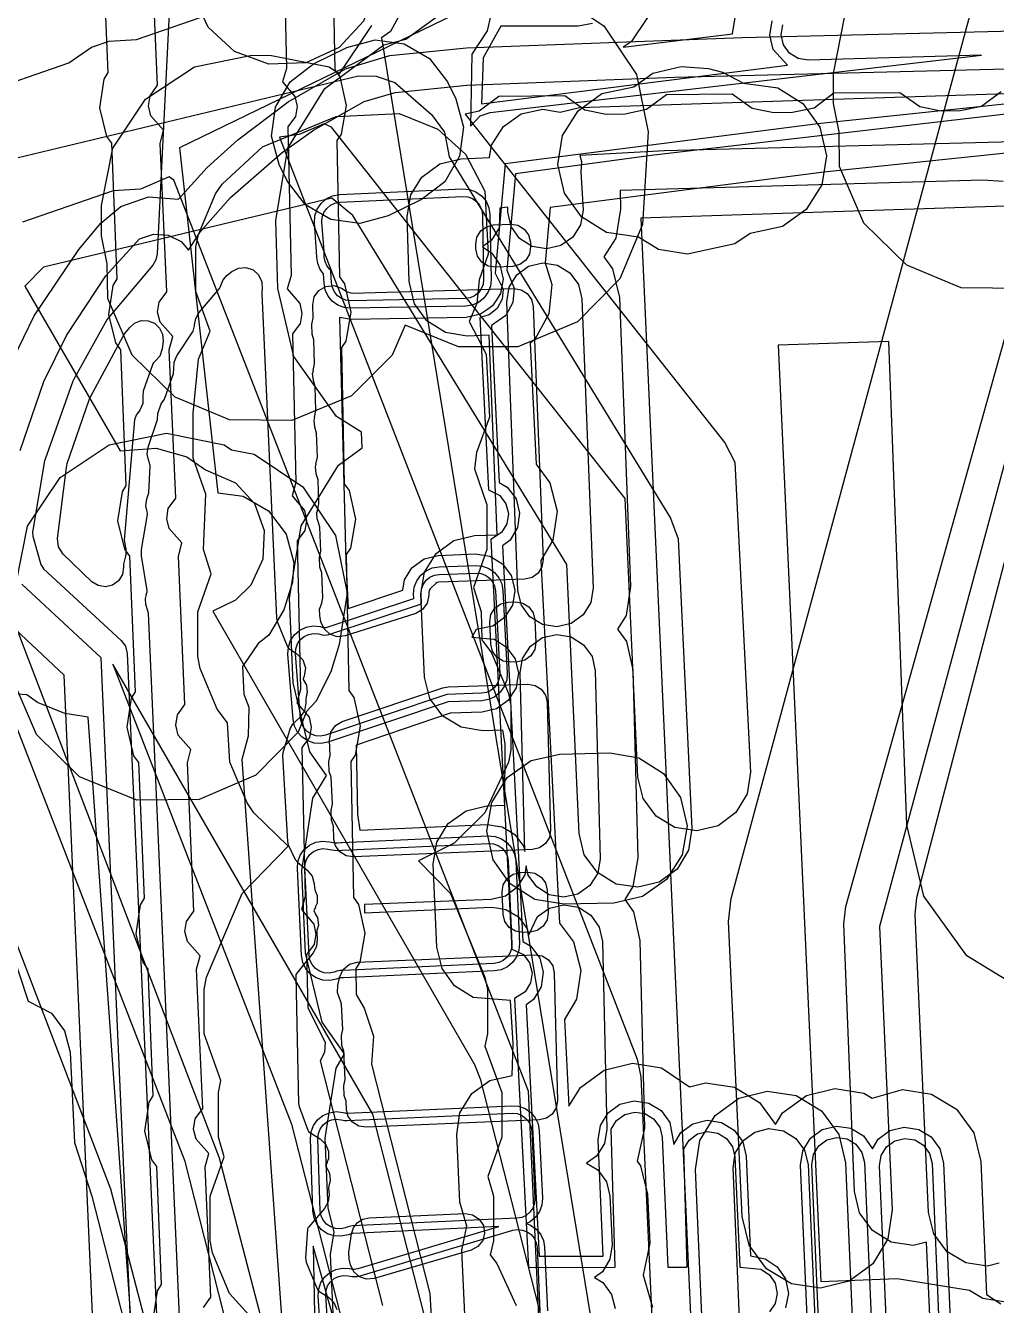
# Model space of a CAD drawing. Header units: metres. Extents: x 17722 to 17999, y 13535 to 15917.
# Drawn here: x 17944.55 to 17970.37, y 13678.85 to 13712.92 of the extents above; entities that cross this region are included whole.
import ezdxf

# ---------------------------------------------------------------- set-up
doc = ezdxf.new("R2010")
doc.units = ezdxf.units.M
doc.layers.add('AI_GREENING_EXCLUSIONS', color=1, linetype='Continuous')
doc.layers.add('AI_GREENING_LAWN', color=82, linetype='Continuous')

msp = doc.modelspace()

# ---------------------------------------------------------------- linework, layer by layer
at = {"layer": 'AI_GREENING_EXCLUSIONS'}
for points in [[(17968.879, 13672.511), (17968.515, 13680.531), (17968.155, 13680.444), (17967.577, 13680.536), (17967.078, 13680.841), (17966.734, 13681.315), (17966.597, 13681.884), (17966.315, 13689.008), (17966.369, 13689.471), (17975.314, 13721.485)], [(17962.727, 13716.504), (17948.638, 13709.661), (17949.659, 13700.482), (17950.332, 13700.392), (17951.007, 13700.001), (17951.481, 13699.381), (17951.682, 13698.626), (17951.647, 13698.104), (17951.412, 13697.364), (17951.02, 13696.689), (17950.73, 13696.467), (17950.318, 13695.854), (17950.35, 13695.118), (17950.481, 13694.779), (17950.464, 13693.999), (17950.302, 13693.379), (17952.848, 13657.477)], [(17962.727, 13716.504), (17948.638, 13709.661), (17949.659, 13700.482), (17950.332, 13700.392), (17951.007, 13700.001), (17951.481, 13699.381), (17951.682, 13698.626), (17951.647, 13698.104), (17951.412, 13697.364), (17951.02, 13696.689), (17950.73, 13696.467), (17950.318, 13695.854), (17950.35, 13695.118), (17950.481, 13694.779), (17950.464, 13693.999), (17950.302, 13693.379), (17952.848, 13657.477)], [(17951.394, 13715.734), (17951.484, 13711.775), (17951.383, 13711.422), (17951.712, 13711.033), (17951.772, 13710.766), (17951.725, 13710.497), (17951.519, 13710.225), (17951.609, 13706.266), (17951.508, 13705.912), (17951.837, 13705.524), (17951.897, 13705.257), (17951.849, 13704.988), (17951.644, 13704.716), (17951.734, 13700.757), (17951.633, 13700.403), (17951.962, 13700.015), (17952.021, 13699.748), (17951.974, 13699.479), (17951.769, 13699.207), (17951.858, 13695.248), (17951.758, 13694.894), (17952.087, 13694.506), (17952.146, 13694.239), (17952.099, 13693.97), (17951.894, 13693.698), (17951.983, 13689.739), (17951.882, 13689.385), (17952.212, 13688.997), (17952.271, 13688.73), (17952.224, 13688.461), (17952.018, 13688.189), (17952.05, 13686.773), (17952.512, 13685.856), (17952.493, 13685.584), (17952.383, 13685.365), (17954.042, 13678.848)], [(17947.937, 13678.465), (17948.056, 13679.236), (17948.161, 13679.409), (17948.035, 13682.547), (17947.902, 13682.728), (17947.716, 13683.486), (17947.835, 13684.257), (17947.94, 13684.431), (17947.804, 13687.805), (17947.67, 13687.987), (17947.485, 13688.745), (17947.603, 13689.516), (17947.708, 13689.69), (17947.562, 13693.3), (17947.428, 13693.482), (17947.243, 13694.24), (17947.361, 13695.011), (17947.466, 13695.185), (17947.32, 13698.796), (17947.186, 13698.977), (17947.001, 13699.735), (17947.119, 13700.507), (17947.224, 13700.68), (17947.078, 13704.291), (17946.944, 13704.473), (17946.759, 13705.231), (17946.877, 13706.002), (17946.982, 13706.175), (17946.836, 13709.786), (17946.702, 13709.968), (17946.517, 13710.726), (17946.635, 13711.497), (17946.74, 13711.671), (17946.594, 13715.282)], [(17949.277, 13678.792), (17949.477, 13679.068), (17949.324, 13682.541), (17949.418, 13682.897), (17949.08, 13683.278), (17949.015, 13683.543), (17949.056, 13683.813), (17949.256, 13684.089), (17949.093, 13687.8), (17949.186, 13688.155), (17948.848, 13688.537), (17948.783, 13688.802), (17948.825, 13689.072), (17949.025, 13689.348), (17948.851, 13693.295), (17948.944, 13693.65), (17948.606, 13694.032), (17948.541, 13694.297), (17948.583, 13694.567), (17948.783, 13694.843), (17948.609, 13698.79), (17948.702, 13699.146), (17948.364, 13699.527), (17948.299, 13699.793), (17948.341, 13700.062), (17948.541, 13700.339), (17948.367, 13704.285), (17948.46, 13704.641), (17948.122, 13705.023), (17948.057, 13705.288), (17948.099, 13705.558), (17948.299, 13705.834), (17948.125, 13709.781), (17948.218, 13710.136), (17947.88, 13710.518), (17947.815, 13710.783), (17947.857, 13711.053), (17948.056, 13711.329), (17947.883, 13715.276)], [(17952.703, 13715.365), (17952.773, 13711.742), (17952.902, 13711.557), (17953.071, 13710.796), (17952.937, 13710.027), (17952.828, 13709.856), (17952.897, 13706.233), (17953.027, 13706.048), (17953.196, 13705.287), (17953.061, 13704.518), (17952.953, 13704.347), (17953.022, 13700.724), (17953.152, 13700.539), (17953.321, 13699.778), (17953.186, 13699.009), (17953.077, 13698.838), (17953.147, 13695.215), (17953.277, 13695.03), (17953.446, 13694.269), (17953.311, 13693.5), (17953.202, 13693.329), (17953.272, 13689.706), (17953.401, 13689.521), (17953.571, 13688.76), (17953.436, 13687.991), (17953.327, 13687.82), (17953.343, 13687.131), (17953.555, 13686.76), (17953.802, 13686.019), (17953.749, 13685.269), (17955.302, 13679.17), (17955.344, 13678.391)], [(17973.785, 13713.095), (17967.26, 13688.94), (17967.603, 13681.394), (17967.485, 13680.623), (17967.082, 13679.955), (17966.453, 13679.493), (17965.696, 13679.306), (17964.924, 13679.423), (17964.256, 13679.827), (17963.794, 13680.455), (17963.607, 13681.213), (17963.25, 13689.07), (17963.318, 13689.682), (17969.906, 13714.072)], [(17958.636, 13713.784), (17959.933, 13712.916), (17960.801, 13711.619), (17961.105, 13710.088), (17960.958, 13707.621), (17960.354, 13706.176), (17959.231, 13705.032), (17957.645, 13704.369), (17956.061, 13704.369), (17954.644, 13704.945), (17954.294, 13704.147), (17953.214, 13703.067), (17951.628, 13702.404), (17949.967, 13702.42), (17948.522, 13703.024), (17947.378, 13704.147), (17946.731, 13705.656), (17946.715, 13706.576), (17946.566, 13707.326), (17946.566, 13708.128), (17946.87, 13709.659), (17947.738, 13710.956), (17949.035, 13711.824), (17950.566, 13712.128), (17951.088, 13712.123), (17952.619, 13711.819), (17952.895, 13711.634), (17952.895, 13711.634), (17953.755, 13712.921)], [(17952.735, 13678.445), (17952.655, 13680.206), (17952.755, 13680.809), (17952.599, 13681.442), (17952.515, 13683.303), (17952.811, 13685.169), (17952.811, 13685.169), (17953.033, 13685.55), (17952.432, 13686.389), (17951.991, 13688.226), (17951.891, 13690.424), (17952.185, 13692.353), (17952.547, 13692.96), (17952.105, 13693.582), (17951.665, 13695.419), (17951.562, 13697.68), (17951.88, 13699.605), (17952.868, 13701.215), (17953.496, 13701.681), (17953.48, 13702.094), (17952.815, 13702.516), (17951.685, 13704.106), (17951.253, 13705.924), (17951.201, 13707.733), (17951.526, 13709.657), (17952.507, 13711.248), (17954.078, 13712.404), (17954.664, 13712.556), (17956.309, 13713.764)], [(17954.692, 13713.559), (17954.253, 13712.764), (17954.015, 13712.595), (17959.864, 13676.75)], [(17938.861, 13712.971), (17939.146, 13711.674), (17939.636, 13711.242), (17939.871, 13710.706), (17939.952, 13710.279), (17940.487, 13710.326), (17940.922, 13710.273), (17941.488, 13710.468), (17942.085, 13710.886), (17942.558, 13711.049), (17943.286, 13711.09), (17945.699, 13711.924), (17946.297, 13712.342), (17946.77, 13712.505), (17947.498, 13712.546), (17949.193, 13713.132)], [(17956.923, 13713.202), (17956.824, 13712.777), (17956.421, 13712.157), (17956.385, 13710.239), (17956.642, 13710.516), (17956.901, 13710.601), (17969.974, 13712.132), (17965.366, 13711.994), (17965.097, 13712.039), (17964.865, 13712.183), (17964.706, 13712.405), (17964.644, 13712.671), (17964.688, 13712.94)], [(17961.091, 13713.137), (17960.657, 13712.488), (17960.442, 13712.344), (17963.356, 13712.701), (17963.471, 13713.398)], [(17977.036, 13713.442), (17978.218, 13711.889), (17978.715, 13710.003), (17979.197, 13702.028), (17978.98, 13700.675), (17979.007, 13698.969), (17979.469, 13692.168), (17979.205, 13690.235), (17978.221, 13688.55), (17976.668, 13687.37), (17974.781, 13686.874), (17973.882, 13686.997), (17973.176, 13686.829), (17971.25, 13687.138), (17969.589, 13688.16), (17968.445, 13689.741), (17967.993, 13691.639), (17967.512, 13704.506), (17964.57, 13704.409), (17965.701, 13679.49), (17967.735, 13679.567), (17969.662, 13679.26), (17970.014, 13679.043), (17971.616, 13678.785)], [(17944.083, 13703.766), (17944.776, 13705.19), (17945.958, 13706.958), (17946.544, 13707.659), (17947.077, 13708.106), (17947.816, 13708.357), (17948.615, 13708.296), (17949.376, 13709.137), (17950.193, 13709.879), (17951.531, 13710.892), (17953.057, 13711.769), (17954.232, 13712.124), (17956.274, 13712.329), (17963.614, 13712.601), (17974.493, 13712.867)], [(17959.625, 13712.978), (17959.243, 13712.902), (17957.191, 13712.902), (17956.718, 13712.064), (17956.677, 13710.837), (17964.813, 13711.869), (17964.432, 13712.281), (17964.344, 13712.661), (17964.407, 13713.046)], [(17944.4, 13701.609), (17945.029, 13703.442), (17945.631, 13704.671), (17946.677, 13706.256), (17947.577, 13707.24), (17947.947, 13707.365), (17948.336, 13707.34), (17948.686, 13707.167), (17948.882, 13706.944), (17949.197, 13707.437), (17949.994, 13708.339), (17951.37, 13709.538), (17952.206, 13710.139), (17953.549, 13710.898), (17954.379, 13711.135), (17956.285, 13711.329), (17961.819, 13711.547), (17974.518, 13711.867)], [(17944.31, 13709.401), (17953.406, 13711.577), (17953.876, 13711.576), (17954.369, 13711.407), (17955.347, 13710.556), (17955.689, 13710.081), (17955.81, 13709.427), (17961.705, 13699.809), (17961.908, 13699.26), (17962.267, 13691.546), (17962.179, 13690.968), (17961.876, 13690.467), (17961.405, 13690.12), (17960.837, 13689.98), (17960.258, 13690.068), (17959.757, 13690.371), (17959.41, 13690.842), (17959.27, 13691.41), (17958.945, 13698.571), (17953.252, 13707.859), (17952.692, 13708.325), (17945.018, 13706.486), (17944.525, 13705.985), (17947.057, 13701.599), (17948.022, 13701.674), (17948.837, 13701.437), (17949.335, 13701.09), (17950.132, 13700.745), (17950.634, 13700.196), (17950.896, 13699.479), (17950.86, 13698.711), (17950.537, 13698.026), (17950.132, 13697.621), (17949.522, 13697.329), (17956.489, 13685.259), (17956.643, 13684.88), (17958.513, 13677.553)], [(17970.504, 13711.159), (17969.98, 13710.768), (17969.408, 13710.649), (17968.908, 13710.644), (17968.332, 13710.752), (17967.802, 13711.133), (17966.048, 13711.116), (17965.524, 13710.725), (17964.952, 13710.605), (17964.452, 13710.6), (17963.876, 13710.708), (17963.345, 13711.089), (17961.592, 13711.072), (17961.068, 13710.681), (17960.495, 13710.561), (17959.995, 13710.556), (17959.42, 13710.664), (17958.889, 13711.045), (17957.136, 13711.028), (17956.612, 13710.637), (17956.237, 13710.558), (17963.151, 13701.815), (17963.417, 13701.294), (17963.832, 13693.046), (17963.743, 13692.468), (17963.441, 13691.967), (17962.969, 13691.62), (17962.401, 13691.48), (17961.822, 13691.568), (17961.322, 13691.87), (17960.975, 13692.342), (17960.835, 13692.91), (17960.498, 13700.333), (17952.681, 13710.219), (17952.49, 13710.305), (17951.82, 13710.024), (17951.304, 13709.951), (17960.815, 13685.408), (17960.915, 13684.932), (17961.356, 13675.208)], [(17956.231, 13678.604), (17956.154, 13680.321), (17956.154, 13680.321), (17956.288, 13680.961), (17956.095, 13681.601), (17956.014, 13683.399), (17956.102, 13683.978), (17956.417, 13684.493), (17956.893, 13684.833), (17957.486, 13684.967), (17957.52, 13685.825), (17957.449, 13686.967), (17956.457, 13687.049), (17955.96, 13687.358), (17955.627, 13687.816), (17955.487, 13688.385), (17955.387, 13690.601), (17955.482, 13691.179), (17955.791, 13691.676), (17956.267, 13692.017), (17956.818, 13692.149), (17957.295, 13692.165), (17957.301, 13693.8), (17957.242, 13694.164), (17956.709, 13694.147), (17956.131, 13694.242), (17955.648, 13694.538), (17955.301, 13695.01), (17955.161, 13695.578), (17955.061, 13697.795), (17955.156, 13698.372), (17955.465, 13698.869), (17955.941, 13699.21), (17956.492, 13699.342), (17957.09, 13699.362), (17956.881, 13704.678), (17956.291, 13704.652), (17955.714, 13704.749), (17955.218, 13705.06), (17954.89, 13705.515), (17954.749, 13706.108), (17954.699, 13707.833), (17954.797, 13708.41), (17955.091, 13708.888), (17955.562, 13709.235), (17956.131, 13709.375), (17956.888, 13709.409), (17956.943, 13709.734), (17957.256, 13710.229), (17957.733, 13710.567), (17958.304, 13710.696), (17958.768, 13710.617), (17959.278, 13710.739), (17972.273, 13711.165)], [(17971.51, 13710.923), (17965.624, 13710.304), (17957.3, 13709.24), (17957.041, 13706.325), (17957.249, 13705.904), (17957.221, 13705.632), (17957.091, 13705.392), (17956.879, 13705.219), (17956.633, 13705.146), (17956.858, 13700.56), (17957.159, 13700.411), (17957.322, 13700.192), (17957.389, 13699.927), (17957.35, 13699.656), (17957.21, 13699.422), (17956.924, 13699.242), (17957.485, 13688.337), (17957.788, 13688.187), (17957.952, 13687.968), (17958.019, 13687.703), (17957.979, 13687.433), (17957.839, 13687.198), (17957.553, 13687.018), (17957.921, 13679.862), (17960.227, 13679.865), (17960.123, 13683.539), (17960.264, 13683.772), (17960.485, 13683.934), (17960.75, 13683.998), (17961.02, 13683.957), (17961.253, 13683.815), (17961.415, 13683.594), (17961.48, 13683.329), (17961.629, 13679.867), (17962.143, 13679.867), (17962.061, 13683.019), (17962.203, 13683.252), (17962.423, 13683.414), (17962.688, 13683.478), (17962.958, 13683.437), (17963.192, 13683.295), (17963.353, 13683.075), (17963.418, 13682.809), (17963.544, 13679.869), (17964.106, 13679.817), (17964.333, 13679.666), (17964.485, 13679.439), (17964.539, 13679.171), (17964.486, 13678.903), (17964.334, 13678.676)], [(17950.831, 13678.221), (17949.974, 13679.163), (17949.974, 13679.163), (17949.521, 13680.247), (17949.456, 13680.569), (17949.456, 13681.757), (17949.825, 13682.805), (17949.674, 13683.332), (17949.674, 13684.519), (17949.739, 13684.841), (17949.292, 13686.077), (17949.292, 13687.264), (17949.357, 13687.586), (17950.304, 13689.817), (17951.534, 13691.079), (17950.614, 13691.964), (17950.436, 13692.227), (17949.983, 13693.31), (17949.918, 13694.361), (17949.645, 13694.72), (17949.191, 13695.804), (17949.126, 13696.126), (17949.126, 13697.313), (17949.479, 13698.323), (17949.278, 13698.97), (17949.337, 13700.449), (17949.005, 13701.408), (17949.005, 13702.596), (17949.142, 13704.036), (17949.453, 13704.78), (17949.078, 13705.844), (17949.078, 13707.031), (17949.143, 13707.354), (17949.596, 13708.437), (17949.774, 13708.701), (17950.847, 13709.688), (17952.805, 13710.498), (17954.488, 13710.578), (17955.514, 13710.161), (17956.251, 13709.493), (17956.766, 13708.513), (17956.85, 13706.83), (17956.616, 13706.152), (17956.551, 13705.522), (17956.35, 13705.041), (17956.802, 13704.176), (17956.886, 13702.493), (17956.543, 13701.553), (17956.484, 13701.117), (17956.816, 13700.157), (17956.816, 13698.97), (17956.464, 13697.96), (17956.664, 13697.313), (17956.679, 13696.571), (17956.938, 13696.226), (17957.391, 13695.143), (17957.456, 13694.82), (17957.456, 13693.633), (17957.391, 13693.31), (17956.76, 13691.964), (17955.95, 13691.153), (17954.997, 13690.687), (17955.849, 13689.816), (17956.765, 13687.586), (17956.83, 13687.264), (17956.83, 13686.077), (17956.765, 13685.755), (17957.213, 13684.519), (17957.213, 13683.332), (17956.844, 13682.283), (17956.994, 13681.757), (17956.994, 13680.569), (17956.908, 13680.198), (17957.086, 13679.964), (17957.595, 13678.849)], [(17971.85, 13710.706), (17961.257, 13709.472), (17957.578, 13708.971), (17957.35, 13706.411), (17957.547, 13705.932), (17957.508, 13705.544), (17957.322, 13705.2), (17956.944, 13704.931), (17957.148, 13700.76), (17957.36, 13700.633), (17957.593, 13700.32), (17957.689, 13699.942), (17957.633, 13699.556), (17957.433, 13699.221), (17957.233, 13699.072), (17957.775, 13688.537), (17957.989, 13688.41), (17958.223, 13688.097), (17958.318, 13687.719), (17958.262, 13687.332), (17958.062, 13686.997), (17957.862, 13686.848), (17958.206, 13680.162), (17959.914, 13680.164), (17959.781, 13683.256), (17959.841, 13683.641), (17960.043, 13683.975), (17960.358, 13684.205), (17960.737, 13684.298), (17961.123, 13684.238), (17961.456, 13684.036), (17961.687, 13683.721), (17961.788, 13683.137), (17961.982, 13683.455), (17962.296, 13683.686), (17962.675, 13683.778), (17963.061, 13683.719), (17963.394, 13683.516), (17963.625, 13683.201), (17963.717, 13682.822), (17963.832, 13680.17), (17964.22, 13680.094), (17964.545, 13679.878), (17964.762, 13679.554), (17964.839, 13679.171), (17964.763, 13678.788)], [(17970.443, 13679.971), (17970.135, 13679.895), (17969.557, 13679.983), (17969.056, 13680.286), (17968.709, 13680.757), (17968.569, 13681.325), (17968.209, 13689.26), (17968.256, 13689.708), (17973.749, 13710.714)], [(17971.192, 13709.835), (17961.547, 13709.584), (17959.288, 13709.465), (17959.338, 13709.305), (17959.314, 13709.028), (17959.376, 13708.001), (17959.31, 13707.617), (17959.102, 13707.287), (17958.783, 13707.062), (17958.403, 13706.975), (17958.018, 13707.041), (17957.688, 13707.249), (17957.463, 13707.568), (17957.377, 13707.948), (17957.377, 13708.086), (17957.163, 13708.063), (17957.14, 13707.538), (17956.939, 13707.204), (17956.699, 13707.027), (17956.777, 13706.977), (17956.942, 13706.871), (17956.942, 13706.871), (17956.942, 13706.871), (17957.053, 13706.711), (17957.165, 13706.551), (17957.165, 13706.551), (17957.165, 13706.551), (17957.206, 13706.36), (17957.248, 13706.17), (17957.248, 13706.17), (17957.248, 13706.17), (17957.213, 13705.978), (17957.179, 13705.786), (17957.179, 13705.786), (17957.179, 13705.786), (17957.074, 13705.622), (17956.968, 13705.457), (17956.968, 13705.457), (17956.968, 13705.457), (17956.808, 13705.346), (17956.648, 13705.234), (17956.648, 13705.234), (17956.648, 13705.234), (17956.458, 13705.193), (17956.267, 13705.151), (17953.203, 13705.093), (17953.203, 13705.093), (17953.203, 13705.093), (17952.897, 13705.144), (17953.064, 13698.666), (17953.127, 13697.399), (17954.579, 13697.887), (17954.624, 13698.163), (17954.822, 13698.485), (17955.147, 13698.722), (17955.452, 13698.793), (17955.523, 13698.81), (17955.527, 13698.81), (17955.527, 13698.81), (17955.529, 13698.81), (17956.514, 13698.855), (17956.9, 13698.796), (17957.233, 13698.595), (17957.465, 13698.28), (17957.558, 13697.901), (17957.556, 13697.889), (17957.559, 13697.876), (17957.496, 13697.491), (17957.29, 13697.16), (17956.972, 13696.933), (17956.531, 13696.842), (17956.416, 13696.638), (17956.701, 13696.611), (17957.012, 13696.582), (17957.012, 13696.582), (17957.012, 13696.582), (17957.177, 13696.479), (17957.343, 13696.376), (17957.343, 13696.376), (17957.343, 13696.376), (17957.457, 13696.217), (17957.57, 13696.058), (17957.57, 13696.058), (17957.57, 13696.058), (17957.615, 13695.868), (17957.659, 13695.679), (17957.659, 13695.679), (17957.659, 13695.679), (17957.627, 13695.486), (17957.595, 13695.294), (17957.595, 13695.294), (17957.595, 13695.294), (17957.492, 13695.128), (17957.389, 13694.962), (17957.389, 13694.962), (17957.389, 13694.962), (17957.231, 13694.849), (17957.072, 13694.735), (17957.072, 13694.735), (17957.072, 13694.735), (17956.882, 13694.691), (17956.692, 13694.646), (17956.692, 13694.646), (17955.839, 13694.618), (17955.839, 13694.618), (17953.337, 13693.768), (17953.372, 13691.931), (17953.439, 13691.499), (17956.841, 13691.649), (17957.034, 13691.62), (17957.226, 13691.591), (17957.226, 13691.591), (17957.227, 13691.591), (17957.393, 13691.49), (17957.56, 13691.389), (17957.56, 13691.389), (17957.561, 13691.389), (17957.561, 13691.388), (17957.791, 13691.075), (17957.828, 13690.929), (17957.828, 13690.929), (17957.702, 13695.686), (17957.768, 13696.071), (17957.976, 13696.401), (17958.294, 13696.626), (17958.675, 13696.712), (17959.059, 13696.646), (17959.389, 13696.438), (17959.615, 13696.12), (17959.701, 13695.739), (17959.833, 13690.741), (17959.767, 13690.356), (17959.559, 13690.026), (17959.241, 13689.801), (17958.86, 13689.715), (17958.476, 13689.781), (17958.146, 13689.989), (17957.92, 13690.307), (17957.864, 13690.556), (17957.856, 13690.503), (17957.826, 13690.31), (17957.826, 13690.31), (17957.826, 13690.31), (17957.725, 13690.143), (17957.625, 13689.976), (17957.625, 13689.976), (17957.624, 13689.976), (17957.467, 13689.861), (17957.311, 13689.745), (17957.31, 13689.745), (17957.31, 13689.745), (17957.121, 13689.698), (17956.932, 13689.652), (17956.931, 13689.652), (17956.931, 13689.652), (17953.558, 13689.518), (17953.558, 13689.297), (17956.94, 13689.452), (17956.94, 13689.452), (17956.941, 13689.452), (17957.133, 13689.422), (17957.326, 13689.393), (17957.326, 13689.393), (17957.326, 13689.393), (17957.493, 13689.292), (17957.66, 13689.191), (17957.66, 13689.191), (17957.66, 13689.191), (17957.661, 13689.19), (17957.891, 13688.877), (17957.931, 13688.715), (17957.931, 13688.715), (17958.168, 13689.205), (17958.487, 13689.429), (17958.868, 13689.515), (17959.252, 13689.448), (17959.582, 13689.239), (17959.806, 13688.92), (17959.892, 13688.539), (17960.011, 13683.54), (17959.944, 13683.156), (17959.735, 13682.826), (17959.467, 13682.638), (17959.768, 13682.456), (17959.999, 13682.142), (17960.092, 13681.763), (17960.151, 13680.465), (17960.092, 13680.079), (17959.891, 13679.745), (17959.683, 13679.592), (17959.905, 13679.458), (17960.136, 13679.143), (17960.228, 13678.764)], [(17971.657, 13709.633), (17965.778, 13709.013), (17958.502, 13708.077), (17958.371, 13706.602), (17958.543, 13706.026), (17958.463, 13705.25), (17958.093, 13704.563), (17957.968, 13704.462), (17958.126, 13701.247), (17958.496, 13700.75), (17958.688, 13699.994), (17958.575, 13699.221), (17958.255, 13698.684), (17958.751, 13689.028), (17959.126, 13688.527), (17959.317, 13687.77), (17959.204, 13686.998), (17958.884, 13686.46), (17959.002, 13684.151), (17959.306, 13684.651), (17959.936, 13685.112), (17960.694, 13685.297), (17961.465, 13685.178), (17962.205, 13684.673), (17962.632, 13684.777), (17963.404, 13684.658), (17964.07, 13684.253), (17964.499, 13683.667), (17964.687, 13683.977), (17965.317, 13684.438), (17966.075, 13684.623), (17966.846, 13684.504), (17967.065, 13684.371), (17967.877, 13684.596), (17968.649, 13684.477), (17969.315, 13684.072), (17969.777, 13683.442), (17969.962, 13682.684), (17970.114, 13679.145), (17970.488, 13678.895)], [(17958.359, 13675.072), (17957.929, 13684.55), (17948.488, 13708.803), (17948.369, 13708.895), (17947.604, 13708.561), (17946.876, 13708.52), (17944.463, 13707.686)], [(17970.555, 13708.77), (17970.009, 13708.806), (17960.362, 13708.533), (17960.376, 13708.028), (17960.244, 13707.259), (17959.93, 13706.762), (17960.162, 13706.443), (17960.344, 13705.684), (17960.642, 13697.989), (17960.519, 13697.219), (17960.296, 13696.855), (17960.528, 13696.527), (17960.701, 13695.766), (17960.833, 13690.767), (17960.701, 13689.998), (17960.486, 13689.658), (17960.721, 13689.324), (17960.891, 13688.563), (17961.011, 13683.564), (17960.812, 13682.692), (17960.904, 13682.566), (17961.091, 13681.809), (17961.15, 13680.51), (17960.98, 13679.651), (17961.227, 13678.807)], [(17970.879, 13708.118), (17960.913, 13707.792), (17962.362, 13675.861)], [(17940.668, 13706.352), (17949.696, 13682.779), (17951.692, 13675.128), (17951.726, 13674.544), (17951.534, 13673.991), (17951.145, 13673.553), (17950.619, 13673.298), (17950.034, 13673.264), (17949.481, 13673.455), (17949.044, 13673.844), (17948.789, 13674.371), (17946.815, 13681.942), (17937.685, 13705.75)], [(17944.295, 13698.065), (17944.599, 13699.596), (17945.467, 13700.893), (17946.764, 13701.761), (17948.295, 13702.065), (17948.295, 13702.065), (17949.826, 13701.761), (17950.025, 13701.627), (17950.628, 13701.508), (17951.925, 13700.64), (17952.793, 13699.343), (17953.097, 13697.812), (17952.89, 13696.441), (17952.664, 13695.716), (17952.271, 13694.926), (17952.022, 13694.659), (17951.793, 13694.11), (17950.67, 13692.966), (17949.161, 13692.319), (17947.5, 13692.303), (17945.978, 13692.923), (17944.834, 13694.046), (17944.187, 13695.555)], [(17950.719, 13675.11), (17948.788, 13682.678), (17942.434, 13699.063)], [(17947.673, 13670.842), (17946.556, 13696.09), (17944.441, 13698.048)], [(17944.393, 13668.125), (17944.658, 13668.865), (17945.108, 13669.518), (17946.655, 13671.211), (17945.574, 13695.629), (17943.689, 13697.388)], [(17937.81, 13581.613), (17949.419, 13600.49), (17949.552, 13600.909), (17949.929, 13601.592), (17950.214, 13601.82), (17950.428, 13602.153), (17949.162, 13650.342), (17948.915, 13650.645), (17948.695, 13651.119), (17948.436, 13652.246), (17948.559, 13652.776), (17948.432, 13655.492), (17948.268, 13655.995), (17948.307, 13656.619), (17948.485, 13657.379), (17948.807, 13657.925), (17946.211, 13694.508), (17945.589, 13694.609), (17944.864, 13694.899), (17944.581, 13695.101), (17921.652, 13696.691), (17898.97, 13691.755)], [(17937.81, 13581.613), (17949.419, 13600.49), (17949.552, 13600.909), (17949.929, 13601.592), (17950.214, 13601.82), (17950.428, 13602.153), (17949.162, 13650.342), (17948.915, 13650.645), (17948.695, 13651.119), (17948.436, 13652.246), (17948.559, 13652.776), (17948.432, 13655.492), (17948.268, 13655.995), (17948.307, 13656.619), (17948.485, 13657.379), (17948.807, 13657.925), (17946.211, 13694.508), (17945.589, 13694.609), (17944.864, 13694.899), (17944.581, 13695.101), (17921.652, 13696.691), (17898.97, 13691.755)], [(17955.606, 13676.811), (17953.787, 13683.938), (17946.87, 13695.922), (17951.617, 13683.678), (17953.626, 13675.852)], [(17943.884, 13689.156), (17944.61, 13686.947), (17945.235, 13686.628), (17945.584, 13686.159), (17945.727, 13685.591), (17945.847, 13683.183), (17946.311, 13681.759), (17948.183, 13674.425), (17948.214, 13673.841), (17948.019, 13673.289), (17947.628, 13672.854), (17947.1, 13672.601), (17946.516, 13672.57), (17946.149, 13672.699), (17945.838, 13672.354), (17945.31, 13672.101), (17944.726, 13672.07), (17944.174, 13672.265)], [(17962.578, 13677.571), (17962.367, 13682.472), (17962.486, 13683.243), (17962.892, 13683.91), (17963.521, 13684.371), (17964.279, 13684.556), (17965.05, 13684.437), (17965.717, 13684.032), (17966.178, 13683.402), (17966.363, 13682.644), (17966.576, 13677.707)], [(17952.454, 13677.212), (17952.332, 13679.103), (17952.344, 13679.285), (17952.402, 13679.457), (17952.502, 13679.608), (17952.639, 13679.728), (17952.801, 13679.81), (17952.979, 13679.846), (17953.161, 13679.836), (17953.249, 13679.819), (17953.292, 13679.817), (17953.334, 13679.82), (17953.397, 13679.834), (17957.137, 13680.947), (17953.259, 13680.766), (17953.228, 13680.762), (17953.203, 13680.757), (17953.179, 13680.751), (17953.129, 13680.732), (17952.945, 13680.691), (17952.945, 13680.691), (17952.756, 13680.7), (17952.577, 13680.76), (17952.421, 13680.865), (17952.298, 13681.008), (17952.218, 13681.179), (17952.186, 13681.365), (17952.121, 13683.285), (17952.139, 13683.469), (17952.205, 13683.641), (17952.313, 13683.791), (17952.457, 13683.907), (17952.626, 13683.981), (17952.809, 13684.008), (17952.992, 13683.987), (17953.037, 13683.976), (17953.057, 13683.972), (17953.078, 13683.97), (17953.096, 13683.969), (17957.481, 13684.167), (17957.663, 13684.152), (17957.835, 13684.089), (17957.984, 13683.985), (17958.102, 13683.845), (17958.18, 13683.68), (17958.212, 13683.5), (17958.293, 13681.701), (17958.278, 13681.519), (17958.215, 13681.347), (17958.111, 13681.197), (17957.972, 13681.079), (17957.868, 13681.031), (17957.981, 13680.988), (17958.129, 13680.883), (17958.244, 13680.744), (17958.321, 13680.58), (17958.352, 13680.402), (17958.429, 13678.703)], [(17963.621, 13676.606), (17963.366, 13682.515), (17963.426, 13682.9), (17963.628, 13683.234), (17963.943, 13683.464), (17964.322, 13683.557), (17964.708, 13683.497), (17965.041, 13683.295), (17965.272, 13682.98), (17965.364, 13682.601), (17965.62, 13676.674)], [(17965.344, 13678.353), (17965.162, 13682.582), (17965.222, 13682.967), (17965.424, 13683.301), (17965.739, 13683.531), (17966.118, 13683.624), (17966.504, 13683.564), (17966.837, 13683.362), (17967.074, 13683.022), (17967.227, 13683.274), (17967.541, 13683.504), (17967.92, 13683.597), (17968.306, 13683.537), (17968.639, 13683.335), (17968.87, 13683.02), (17968.962, 13682.641), (17969.142, 13678.466)], [(17965.657, 13678.064), (17965.462, 13682.595), (17965.504, 13682.865), (17965.645, 13683.098), (17965.866, 13683.259), (17966.131, 13683.324), (17966.401, 13683.282), (17966.634, 13683.141), (17966.796, 13682.92), (17966.861, 13682.655), (17967.056, 13678.111)], [(17967.455, 13678.125), (17967.264, 13682.568), (17967.306, 13682.838), (17967.448, 13683.071), (17967.668, 13683.232), (17967.933, 13683.297), (17968.203, 13683.255), (17968.437, 13683.114), (17968.598, 13682.893), (17968.663, 13682.628), (17968.855, 13678.173)], [(17952.653, 13677.225), (17952.531, 13679.116), (17952.54, 13679.246), (17952.581, 13679.369), (17952.653, 13679.477), (17952.751, 13679.563), (17952.867, 13679.621), (17952.994, 13679.647), (17953.124, 13679.639), (17953.225, 13679.62), (17953.295, 13679.616), (17953.364, 13679.622), (17953.447, 13679.64), (17957.51, 13680.849), (17957.638, 13680.87), (17957.638, 13680.87), (17957.766, 13680.857), (17957.888, 13680.811), (17957.993, 13680.736), (17958.075, 13680.637), (17958.13, 13680.52), (17958.152, 13680.392), (17958.229, 13678.694)], [(17952.804, 13678.256), (17952.194, 13680.428), (17952.235, 13678.627)]]:
    msp.add_lwpolyline(points, dxfattribs=at)
for points in [[(17952.727, 13716.469), (17953.426, 13715.822), (17953.835, 13714.94), (17953.874, 13713.954), (17953.533, 13713.037), (17952.886, 13712.338), (17952.004, 13711.929), (17951.018, 13711.89), (17950.101, 13712.231), (17949.402, 13712.878), (17948.993, 13713.76), (17948.954, 13714.746), (17949.295, 13715.663), (17949.942, 13716.362), (17950.824, 13716.771), (17951.81, 13716.81), (17952.727, 13716.469)], [(17970.038, 13715.644), (17970.56, 13715.639), (17972.091, 13715.335), (17973.388, 13714.467), (17974.256, 13713.17), (17974.56, 13711.639), (17974.56, 13710.833), (17974.429, 13710.174), (17974.429, 13709.249), (17973.766, 13707.663), (17972.622, 13706.54), (17971.1, 13705.92), (17969.439, 13705.936), (17967.994, 13706.54), (17966.85, 13707.663), (17966.203, 13709.172), (17966.187, 13710.092), (17966.038, 13710.842), (17966.038, 13711.644), (17966.342, 13713.175), (17967.21, 13714.472), (17968.507, 13715.34), (17970.038, 13715.644)], [(17951.09, 13709.977), (17951.193, 13710.751), (17951.584, 13711.426), (17952.204, 13711.9), (17953.091, 13712.336), (17953.845, 13712.537), (17954.619, 13712.434), (17955.294, 13712.043), (17955.768, 13711.423), (17955.992, 13710.967), (17956.193, 13710.213), (17956.09, 13709.44), (17955.699, 13708.764), (17955.079, 13708.29), (17954.192, 13707.854), (17953.438, 13707.653), (17952.664, 13707.756), (17951.989, 13708.147), (17951.515, 13708.767), (17951.291, 13709.223), (17951.09, 13709.977)], [(17959.999, 13707.414), (17959.337, 13707.826), (17958.882, 13708.46), (17958.705, 13709.22), (17958.832, 13709.99), (17959.244, 13710.653), (17959.878, 13711.107), (17960.725, 13711.287), (17961.23, 13711.649), (17961.99, 13711.826), (17962.71, 13711.773), (17963.09, 13711.677), (17963.649, 13711.383), (17964.561, 13711.261), (17965.223, 13710.848), (17965.678, 13710.214), (17965.855, 13709.454), (17965.728, 13708.684), (17965.316, 13708.022), (17964.682, 13707.567), (17963.819, 13707.386), (17963.416, 13707.107), (17962.154, 13706.832), (17961.384, 13706.959), (17960.852, 13707.289), (17959.999, 13707.414)], [(17952.713, 13708.386), (17952.896, 13708.419), (17956.166, 13708.573), (17956.351, 13708.557), (17956.526, 13708.493), (17956.677, 13708.385), (17956.795, 13708.241), (17956.87, 13708.071), (17956.899, 13707.887), (17956.931, 13706.164), (17956.911, 13705.982), (17956.844, 13705.812), (17956.736, 13705.665), (17956.593, 13705.551), (17956.425, 13705.478), (17956.245, 13705.451), (17953.197, 13705.393), (17953.019, 13705.413), (17952.851, 13705.477), (17952.705, 13705.582), (17952.591, 13705.72), (17952.516, 13705.883), (17952.485, 13706.06), (17952.473, 13706.314), (17952.386, 13706.429), (17952.32, 13706.584), (17952.293, 13706.749), (17952.286, 13706.902), (17952.231, 13707.669), (17952.242, 13707.855), (17952.301, 13708.03), (17952.405, 13708.184), (17952.546, 13708.306), (17952.713, 13708.386)], [(17952.775, 13708.195), (17952.905, 13708.219), (17956.175, 13708.373), (17956.308, 13708.362), (17956.432, 13708.316), (17956.54, 13708.239), (17956.625, 13708.136), (17956.679, 13708.014), (17956.699, 13707.883), (17956.731, 13706.16), (17956.717, 13706.03), (17956.669, 13705.909), (17956.592, 13705.804), (17956.49, 13705.722), (17956.37, 13705.67), (17956.241, 13705.651), (17953.193, 13705.593), (17953.066, 13705.607), (17952.946, 13705.653), (17952.842, 13705.728), (17952.76, 13705.827), (17952.707, 13705.943), (17952.684, 13706.069), (17952.67, 13706.372), (17952.666, 13706.397), (17952.631, 13706.434), (17952.559, 13706.529), (17952.512, 13706.64), (17952.492, 13706.758), (17952.486, 13706.913), (17952.43, 13707.684), (17952.438, 13707.816), (17952.481, 13707.942), (17952.555, 13708.052), (17952.655, 13708.138), (17952.775, 13708.195)], [(17958.306, 13706.606), (17958.692, 13706.545), (17959.024, 13706.341), (17959.253, 13706.025), (17959.344, 13705.645), (17959.642, 13697.951), (17959.581, 13697.565), (17959.377, 13697.233), (17959.061, 13697.004), (17958.682, 13696.913), (17958.296, 13696.974), (17957.964, 13697.178), (17957.735, 13697.494), (17957.644, 13697.873), (17957.346, 13705.568), (17957.407, 13705.953), (17957.611, 13706.286), (17957.927, 13706.515), (17958.306, 13706.606)], [(17951.783, 13694.11), (17951.701, 13694.272), (17951.664, 13694.449), (17951.526, 13696.182), (17951.536, 13696.369), (17951.596, 13696.547), (17951.7, 13696.703), (17951.843, 13696.825), (17952.013, 13696.905), (17952.197, 13696.937), (17952.384, 13696.919), (17952.466, 13696.899), (17952.504, 13696.895), (17952.543, 13696.897), (17952.569, 13696.901), (17954.872, 13697.67), (17954.869, 13697.788), (17954.887, 13697.97), (17954.951, 13698.141), (17955.057, 13698.29), (17955.199, 13698.406), (17955.365, 13698.481), (17955.545, 13698.511), (17956.524, 13698.543), (17956.703, 13698.525), (17956.873, 13698.463), (17957.02, 13698.359), (17957.136, 13698.22), (17957.213, 13698.057), (17957.246, 13697.879), (17957.359, 13695.682), (17957.344, 13695.497), (17957.281, 13695.323), (17957.175, 13695.172), (17957.033, 13695.054), (17956.865, 13694.977), (17956.682, 13694.946), (17955.785, 13694.917), (17952.584, 13693.841), (17952.407, 13693.806), (17952.226, 13693.818), (17952.055, 13693.875), (17951.903, 13693.975), (17951.783, 13694.11)], [(17951.948, 13694.223), (17951.89, 13694.338), (17951.863, 13694.465), (17951.725, 13696.198), (17951.732, 13696.332), (17951.775, 13696.459), (17951.85, 13696.57), (17951.952, 13696.657), (17952.073, 13696.714), (17952.205, 13696.737), (17952.338, 13696.724), (17952.433, 13696.702), (17952.497, 13696.695), (17952.561, 13696.697), (17952.617, 13696.706), (17955.077, 13697.528), (17955.068, 13697.795), (17955.081, 13697.925), (17955.127, 13698.047), (17955.203, 13698.153), (17955.304, 13698.236), (17955.423, 13698.29), (17955.552, 13698.311), (17956.53, 13698.343), (17956.659, 13698.331), (17956.78, 13698.286), (17956.885, 13698.211), (17956.968, 13698.113), (17957.023, 13697.996), (17957.046, 13697.869), (17957.159, 13695.671), (17957.148, 13695.54), (17957.103, 13695.416), (17957.028, 13695.307), (17956.926, 13695.223), (17956.806, 13695.168), (17956.676, 13695.146), (17955.75, 13695.116), (17952.521, 13694.031), (17952.394, 13694.006), (17952.265, 13694.014), (17952.142, 13694.055), (17952.034, 13694.126), (17951.948, 13694.223)], [(17958.865, 13689.527), (17958.096, 13689.659), (17957.436, 13690.075), (17956.985, 13690.712), (17956.813, 13691.473), (17956.945, 13692.242), (17957.361, 13692.902), (17957.998, 13693.353), (17958.759, 13693.525), (17960.09, 13693.56), (17960.859, 13693.429), (17961.519, 13693.012), (17961.97, 13692.375), (17962.142, 13691.614), (17962.01, 13690.845), (17961.594, 13690.185), (17960.957, 13689.734), (17960.196, 13689.562), (17958.865, 13689.527)], [(17952.819, 13687.536), (17952.638, 13687.498), (17952.452, 13687.509), (17952.276, 13687.568), (17952.122, 13687.672), (17952.001, 13687.812), (17951.921, 13687.98), (17951.887, 13688.162), (17951.776, 13690.478), (17951.791, 13690.661), (17951.854, 13690.834), (17951.959, 13690.985), (17952.1, 13691.103), (17952.267, 13691.18), (17952.448, 13691.211), (17952.631, 13691.194), (17952.724, 13691.173), (17952.785, 13691.165), (17952.846, 13691.163), (17952.942, 13691.17), (17952.961, 13691.172), (17956.853, 13691.35), (17957.035, 13691.334), (17957.207, 13691.272), (17957.357, 13691.168), (17957.475, 13691.028), (17957.552, 13690.862), (17957.584, 13690.682), (17957.685, 13688.485), (17957.67, 13688.303), (17957.607, 13688.131), (17957.503, 13687.981), (17957.363, 13687.863), (17957.198, 13687.785), (17957.018, 13687.753), (17953.005, 13687.57), (17952.997, 13687.569), (17952.934, 13687.567), (17952.906, 13687.563), (17952.879, 13687.557), (17952.819, 13687.536)], [(17952.753, 13687.724), (17952.623, 13687.697), (17952.491, 13687.705), (17952.365, 13687.748), (17952.255, 13687.822), (17952.168, 13687.922), (17952.111, 13688.041), (17952.087, 13688.172), (17951.976, 13690.488), (17951.987, 13690.618), (17952.031, 13690.742), (17952.107, 13690.849), (17952.207, 13690.934), (17952.326, 13690.989), (17952.456, 13691.011), (17952.586, 13690.999), (17952.69, 13690.976), (17952.77, 13690.965), (17952.851, 13690.963), (17952.956, 13690.971), (17952.97, 13690.972), (17956.862, 13691.15), (17956.992, 13691.139), (17957.115, 13691.094), (17957.222, 13691.02), (17957.306, 13690.92), (17957.362, 13690.802), (17957.385, 13690.673), (17957.485, 13688.475), (17957.474, 13688.345), (17957.43, 13688.223), (17957.355, 13688.116), (17957.255, 13688.031), (17957.137, 13687.976), (17957.009, 13687.953), (17952.996, 13687.769), (17952.99, 13687.769), (17952.917, 13687.767), (17952.869, 13687.76), (17952.822, 13687.749), (17952.753, 13687.724)], [(17952.928, 13680.89), (17952.793, 13680.897), (17952.665, 13680.939), (17952.554, 13681.015), (17952.466, 13681.117), (17952.409, 13681.239), (17952.386, 13681.372), (17952.321, 13683.292), (17952.334, 13683.423), (17952.381, 13683.546), (17952.458, 13683.653), (17952.561, 13683.736), (17952.682, 13683.789), (17952.812, 13683.808), (17952.943, 13683.793), (17952.995, 13683.78), (17953.029, 13683.774), (17953.064, 13683.77), (17953.097, 13683.769), (17957.49, 13683.967), (17957.62, 13683.956), (17957.742, 13683.912), (17957.849, 13683.837), (17957.934, 13683.737), (17957.989, 13683.619), (17958.012, 13683.491), (17958.093, 13681.692), (17958.082, 13681.562), (17958.038, 13681.439), (17957.963, 13681.332), (17957.864, 13681.248), (17957.746, 13681.192), (17957.617, 13681.169), (17953.243, 13680.965), (17953.198, 13680.96), (17953.157, 13680.952), (17953.117, 13680.941), (17953.059, 13680.919), (17952.928, 13680.89)]]:
    msp.add_lwpolyline(points, close=True, dxfattribs=at)
at = {"layer": 'AI_GREENING_LAWN'}
for points in [[(17948.725, 13720.565), (17948.045, 13706.84), (17948.01, 13706.681), (17947.927, 13706.542), (17946.731, 13705.125), (17946.704, 13705.086), (17945.816, 13703.491), (17945.799, 13703.453), (17945.063, 13701.379), (17945.052, 13701.337), (17944.73, 13699.436), (17944.736, 13699.328), (17944.948, 13698.576), (17945.018, 13698.462), (17947.091, 13696.553), (17947.205, 13696.396), (17947.251, 13696.207), (17948.376, 13670.788)], [(17949.195, 13665.863), (17947.811, 13697.281), (17947.758, 13697.457), (17947.761, 13697.458), (17947.74, 13697.509), (17947.733, 13697.672), (17947.761, 13697.772), (17947.757, 13697.773), (17947.779, 13697.844), (17947.778, 13697.88), (17947.63, 13698.808), (17947.63, 13698.97), (17947.789, 13699.905), (17947.789, 13699.905), (17947.789, 13699.942), (17947.768, 13700.014), (17947.774, 13700.016), (17947.744, 13700.135), (17947.768, 13700.324), (17947.82, 13700.481), (17947.855, 13701.196), (17947.833, 13701.311), (17947.826, 13701.327), (17947.781, 13701.51), (17947.806, 13701.697), (17948.055, 13702.43), (17948.063, 13702.593), (17948.15, 13702.849), (17948.237, 13702.976), (17948.477, 13703.659), (17948.488, 13703.776), (17948.487, 13703.782), (17948.494, 13703.963), (17948.565, 13704.129), (17949, 13704.787), (17949.04, 13704.922), (17949.04, 13704.95), (17949.071, 13705.121), (17949.157, 13705.271), (17949.706, 13705.924), (17949.725, 13705.956), (17949.735, 13705.998), (17949.799, 13706.15), (17949.909, 13706.272), (17950.033, 13706.371), (17950.21, 13706.461), (17950.407, 13706.476), (17950.596, 13706.413), (17950.744, 13706.281), (17950.83, 13706.102), (17950.839, 13705.904), (17950.829, 13705.838), (17950.826, 13705.788), (17951.219, 13697.144), (17951.237, 13697.06), (17951.517, 13696.381), (17951.536, 13696.35), (17951.563, 13696.326), (17951.763, 13696.196), (17951.918, 13696.035), (17951.988, 13695.824), (17951.959, 13695.603), (17951.93, 13695.526), (17951.934, 13695.516), (17952.016, 13695.362), (17952.034, 13695.163), (17952.014, 13695.102), (17951.997, 13694.985), (17952.002, 13694.893), (17951.965, 13694.679), (17951.841, 13694.501), (17951.649, 13694.325), (17951.58, 13694.212), (17951.393, 13693.563), (17951.384, 13693.48), (17951.51, 13691.203), (17951.534, 13691.109), (17951.721, 13690.724), (17951.789, 13690.639), (17952.039, 13690.438), (17952.17, 13690.277), (17952.225, 13690.076), (17952.231, 13689.963), (17952.249, 13689.887), (17952.302, 13689.758), (17952.299, 13689.558), (17952.251, 13689.451), (17952.254, 13689.449), (17952.213, 13689.352), (17952.265, 13689.259), (17952.258, 13689.255), (17952.308, 13689.172), (17952.335, 13688.975), (17952.296, 13688.832), (17952.289, 13688.76), (17952.305, 13688.598), (17952.287, 13688.404), (17952.195, 13688.232), (17951.758, 13687.697), (17951.737, 13687.661), (17951.731, 13687.619), (17951.803, 13684.223), (17951.819, 13684.141), (17952.056, 13683.515), (17952.076, 13683.481), (17952.105, 13683.455), (17952.379, 13683.283), (17952.526, 13683.143), (17952.605, 13682.956), (17952.603, 13682.753), (17952.56, 13682.658), (17952.568, 13682.655), (17952.527, 13682.558), (17952.577, 13682.466), (17952.573, 13682.464), (17952.627, 13682.37), (17952.652, 13682.175), (17952.61, 13682.023), (17952.604, 13681.958), (17952.618, 13681.806), (17952.597, 13681.606), (17952.498, 13681.431), (17952.078, 13680.946), (17952.058, 13680.913), (17952.049, 13680.876), (17951.993, 13680.113), (17952.01, 13680.003), (17952.299, 13679.289), (17952.319, 13679.257), (17952.347, 13679.232), (17952.604, 13679.07), (17952.75, 13678.93), (17952.829, 13678.743)]]:
    msp.add_lwpolyline(points, dxfattribs=at)
for points in [[(17957.974, 13707.156), (17957.98, 13707.03), (17957.951, 13706.837), (17957.85, 13706.67), (17957.693, 13706.555), (17957.503, 13706.508), (17957.047, 13706.487), (17956.852, 13706.518), (17956.684, 13706.621), (17956.569, 13706.781), (17956.525, 13706.973), (17956.521, 13707.098), (17956.553, 13707.289), (17956.655, 13707.453), (17956.811, 13707.566), (17956.998, 13707.612), (17957.452, 13707.633), (17957.645, 13707.603), (17957.812, 13707.502), (17957.928, 13707.345), (17957.974, 13707.156)], [(17957.727, 13705.885), (17957.891, 13705.783), (17958.004, 13705.626), (17958.049, 13705.437), (17958.312, 13698.703), (17958.281, 13698.51), (17958.179, 13698.344), (17958.02, 13698.229), (17957.83, 13698.184), (17955.535, 13698.104), (17955.492, 13698.094), (17955.455, 13698.07), (17955.307, 13697.924), (17955.28, 13697.885), (17955.271, 13697.838), (17955.273, 13697.756), (17955.232, 13697.548), (17955.108, 13697.376), (17954.925, 13697.271), (17953.046, 13696.671), (17952.838, 13696.65), (17952.64, 13696.717), (17952.486, 13696.858), (17952.403, 13697.05), (17952.372, 13697.212), (17952.368, 13697.383), (17952.422, 13697.546), (17952.427, 13697.555), (17952.456, 13697.683), (17952.426, 13698.347), (17952.376, 13698.5), (17952.364, 13698.768), (17952.4, 13698.924), (17952.371, 13699.566), (17952.319, 13699.74), (17952.322, 13699.741), (17952.303, 13699.791), (17952.296, 13699.956), (17952.312, 13700.006), (17952.308, 13700.007), (17952.346, 13700.184), (17952.325, 13700.826), (17952.276, 13700.984), (17952.255, 13701.173), (17952.276, 13701.247), (17952.27, 13701.248), (17952.309, 13701.427), (17952.288, 13702.069), (17952.239, 13702.226), (17952.218, 13702.415), (17952.238, 13702.489), (17952.232, 13702.491), (17952.271, 13702.669), (17952.251, 13703.311), (17952.202, 13703.469), (17952.18, 13703.658), (17952.201, 13703.731), (17952.195, 13703.733), (17952.234, 13703.911), (17952.213, 13704.553), (17952.166, 13704.706), (17952.157, 13704.974), (17952.196, 13705.13), (17952.185, 13705.485), (17952.225, 13705.696), (17952.348, 13705.87), (17952.534, 13705.977), (17952.747, 13705.996), (17952.949, 13705.925), (17953.098, 13705.833), (17953.234, 13705.796), (17957.536, 13705.917), (17957.727, 13705.885)], [(17945.397, 13699.268), (17945.631, 13701.158), (17945.655, 13701.259), (17946.237, 13702.958), (17946.27, 13703.034), (17947.142, 13704.651), (17947.185, 13704.718), (17947.307, 13704.877), (17947.445, 13705), (17947.618, 13705.065), (17947.802, 13705.063), (17947.973, 13704.994), (17948.108, 13704.868), (17948.187, 13704.701), (17948.201, 13704.517), (17948.179, 13704.318), (17948.114, 13704.123), (17948.002, 13703.998), (17948.003, 13703.996), (17947.951, 13703.944), (17947.934, 13703.912), (17947.677, 13703.191), (17947.667, 13703.065), (17947.668, 13703.058), (17947.663, 13702.86), (17947.581, 13702.678), (17947.487, 13702.549), (17947.441, 13702.426), (17947.163, 13699.225), (17947.2, 13699.028), (17947.2, 13699.028), (17947.214, 13698.981), (17947.208, 13698.817), (17947.198, 13698.792), (17947.2, 13698.792), (17947.149, 13698.585), (17947.153, 13698.501), (17947.124, 13698.306), (17947.021, 13698.138), (17946.861, 13698.022), (17946.669, 13697.977), (17946.474, 13698.01), (17946.308, 13698.116), (17945.547, 13698.845), (17945.422, 13699.039), (17945.397, 13699.268)], [(17956.923, 13696.449), (17956.896, 13697.048), (17956.926, 13697.242), (17957.029, 13697.41), (17957.188, 13697.525), (17957.379, 13697.57), (17957.579, 13697.577), (17957.77, 13697.546), (17957.935, 13697.444), (17958.049, 13697.288), (17958.095, 13697.1), (17958.122, 13696.5), (17958.092, 13696.306), (17957.99, 13696.138), (17957.831, 13696.023), (17957.639, 13695.978), (17957.439, 13695.971), (17957.248, 13696.003), (17957.083, 13696.104), (17956.969, 13696.261), (17956.923, 13696.449)], [(17957.906, 13695.386), (17958.1, 13695.354), (17958.266, 13695.251), (17958.379, 13695.091), (17958.423, 13694.9), (17958.513, 13691.497), (17958.48, 13691.307), (17958.378, 13691.142), (17958.221, 13691.029), (17958.033, 13690.984), (17953.265, 13690.791), (17953.071, 13690.821), (17952.904, 13690.924), (17952.79, 13691.083), (17952.745, 13691.273), (17952.733, 13691.612), (17952.683, 13691.768), (17952.672, 13692.033), (17952.708, 13692.19), (17952.675, 13692.91), (17952.625, 13693.063), (17952.612, 13693.33), (17952.648, 13693.487), (17952.63, 13693.896), (17952.666, 13694.106), (17952.786, 13694.283), (17952.97, 13694.393), (17955.644, 13695.291), (17955.787, 13695.317), (17957.906, 13695.386)], [(17957.706, 13690.377), (17957.906, 13690.384), (17958.097, 13690.353), (17958.261, 13690.251), (17958.375, 13690.095), (17958.421, 13689.907), (17958.449, 13689.307), (17958.419, 13689.113), (17958.316, 13688.945), (17958.157, 13688.83), (17957.965, 13688.785), (17957.766, 13688.778), (17957.575, 13688.81), (17957.41, 13688.911), (17957.296, 13689.067), (17957.25, 13689.255), (17957.222, 13689.855), (17957.252, 13690.049), (17957.355, 13690.217), (17957.514, 13690.332), (17957.706, 13690.377)], [(17958.693, 13684.297), (17958.66, 13684.107), (17958.558, 13683.944), (17958.401, 13683.831), (17958.214, 13683.786), (17953.602, 13683.593), (17953.41, 13683.623), (17953.243, 13683.724), (17953.128, 13683.88), (17953.081, 13684.068), (17953.071, 13684.283), (17953.021, 13684.435), (17953.008, 13684.703), (17953.044, 13684.86), (17953.008, 13685.617), (17952.958, 13685.769), (17952.946, 13686.037), (17952.982, 13686.193), (17952.952, 13686.869), (17952.918, 13686.985), (17952.907, 13687.003), (17952.843, 13687.181), (17952.849, 13687.371), (17952.901, 13687.598), (17952.994, 13687.792), (17953.159, 13687.93), (17953.367, 13687.985), (17958.091, 13688.184), (17958.285, 13688.153), (17958.453, 13688.049), (17958.568, 13687.889), (17958.611, 13687.696), (17958.693, 13684.297)], [(17956.757, 13680.775), (17956.706, 13680.575), (17956.579, 13680.414), (17956.398, 13680.317), (17953.818, 13679.565), (17953.618, 13679.549), (17953.427, 13679.613), (17953.277, 13679.747), (17953.192, 13679.929), (17953.155, 13680.083), (17953.146, 13680.267), (17953.212, 13680.753), (17953.265, 13680.918), (17953.371, 13681.055), (17953.517, 13681.147), (17953.686, 13681.185), (17956.236, 13681.296), (17956.439, 13681.263), (17956.611, 13681.15), (17956.724, 13680.978), (17956.757, 13680.775)]]:
    msp.add_lwpolyline(points, close=True, dxfattribs=at)

doc.saveas('drawing.dxf')
